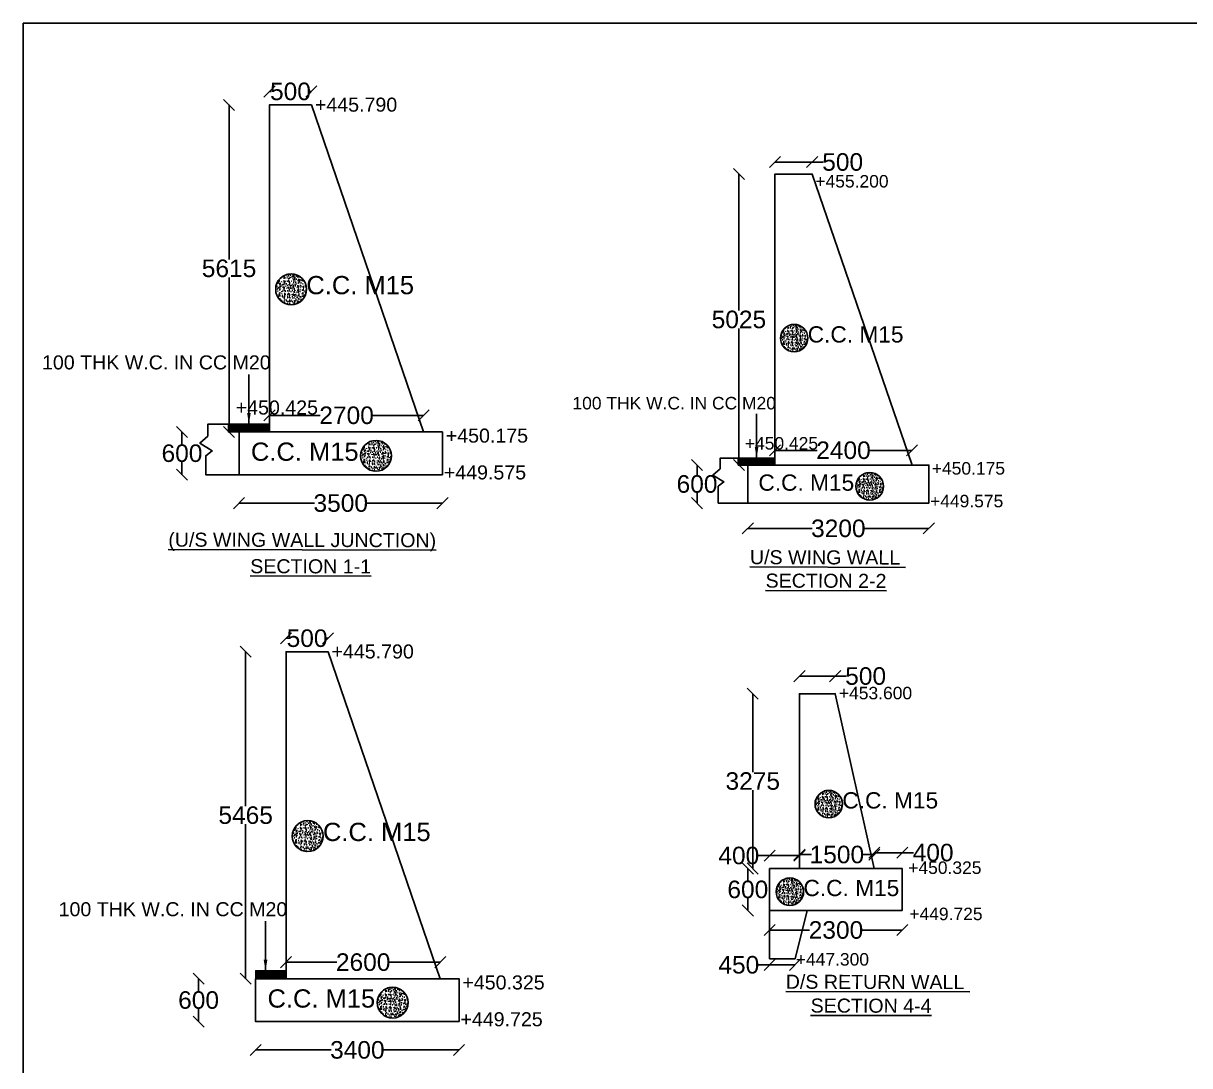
# Model space of a CAD drawing. Header units: millimetres. Extents: x 5124 to 6568637, y 2311 to 91879094.
# Drawn here: x 3810552 to 3820528, y 45948406 to 45957322 of the extents above; entities that cross this region are included whole.
import ezdxf

# ---------------------------------------------------------------- set-up
doc = ezdxf.new("R2010")
doc.units = ezdxf.units.MM
doc.header["$MEASUREMENT"] = 0
doc.layers.add('DRAWING', color=7, linetype='Continuous')
doc.layers.add('TEXT', color=7, linetype='Continuous')
doc.styles.get("Standard").update_dxf_attribs({"font": 'arial.ttf', "height": 150})
doc.dimstyles.get("Standard").update_dxf_attribs({"dimtxt": 200, "dimasz": 110, "dimexe": 0.18, "dimexo": 0.0625, "dimgap": 0.09, "dimtad": 0, "dimtih": 1, "dimtoh": 1, "dimdec": 0, "dimzin": 0, "dimdsep": 46, "dimtxsty": 'Standard', "dimblk": 'OBLIQUE', "dimcen": 0.09, "dimse1": 1, "dimse2": 1, "dimadec": 0, "dimazin": 0, "dimtfac": 1, "dimtdec": 0, "dimtofl": 0, "dimtmove": 0, "dimatfit": 3, "dimfxl": 1, "dimtolj": 1, "dimtzin": 0, "dimarcsym": 0})

# ---------------------------------------------------------------- blocks, each defined once
blk = doc.blocks.new('_Oblique')
at = {"color": 0, "linetype": 'ByBlock', "lineweight": -2}
blk.add_line((-0.5, -0.5), (0.5, 0.5), dxfattribs=at)
blk = doc.blocks.new('*D77')
at = {"layer": 'Defpoints', "color": 0, "transparency": 16777216}
for p in [(3812397, 45953460.5), (3814137, 45953460.5), (3814137, 45953217.5)]:
    blk.add_point(p, dxfattribs=at)
at = {"layer": 'DRAWING', "color": 0, "lineweight": -2, "transparency": 16777216}
for p, q in [((3812397, 45953217.5), (3813043.24015, 45953217.5)), ((3814137, 45953217.5), (3813490.75985, 45953217.5))]:
    blk.add_line(p, q, dxfattribs=at)
at = {"layer": 'DRAWING', "color": 0, "lineweight": -2, "transparency": 16777216, "xscale": 95, "yscale": 95, "zscale": 95, "rotation": 180}
blk.add_blockref('_Oblique', (3812397, 45953217.5), dxfattribs=at)
at = {"layer": 'DRAWING', "color": 0, "lineweight": -2, "transparency": 16777216, "xscale": 95, "yscale": 95, "zscale": 95}
blk.add_blockref('_Oblique', (3814137, 45953217.5), dxfattribs=at)
at = {"layer": 'DRAWING', "color": 0, "transparency": 16777216, "insert": (3813267, 45953217.5), "char_height": 150, "attachment_point": 5}
blk.add_mtext('\\A1;3500', dxfattribs=at)
blk = doc.blocks.new('*D78')
at = {"layer": 'Defpoints', "color": 0, "transparency": 16777216}
for p in [(3813976, 45953968.1), (3812657.5, 45953827), (3813976, 45953827)]:
    blk.add_point(p, dxfattribs=at)
at = {"layer": 'DRAWING', "color": 0, "lineweight": -2, "transparency": 16777216}
for p, q in [((3812657.5, 45953968.1), (3813091.7, 45953968.1)), ((3813976, 45953968.1), (3813541.8, 45953968.1))]:
    blk.add_line(p, q, dxfattribs=at)
at = {"layer": 'DRAWING', "color": 0, "lineweight": -2, "transparency": 16777216, "xscale": 95, "yscale": 95, "zscale": 95, "rotation": 180}
blk.add_blockref('_Oblique', (3812657.5, 45953968.1), dxfattribs=at)
at = {"layer": 'DRAWING', "color": 0, "lineweight": -2, "transparency": 16777216, "xscale": 95, "yscale": 95, "zscale": 95}
blk.add_blockref('_Oblique', (3813976, 45953968.1), dxfattribs=at)
at = {"layer": 'DRAWING', "color": 0, "transparency": 16777216, "insert": (3813316.8, 45953968.1), "char_height": 150, "attachment_point": 5}
blk.add_mtext('\\A1;2700', dxfattribs=at)
blk = doc.blocks.new('*D79')
at = {"layer": 'Defpoints', "color": 0, "transparency": 16777216}
for p in [(3812397, 45953827), (3811909, 45953460.5), (3812397, 45953460.5)]:
    blk.add_point(p, dxfattribs=at)
at = {"layer": 'DRAWING', "color": 0, "lineweight": -2, "transparency": 16777216}
for p, q in [((3811909, 45953827), (3811909, 45953720.4)), ((3811909, 45953460.5), (3811909, 45953567.1))]:
    blk.add_line(p, q, dxfattribs=at)
at = {"layer": 'DRAWING', "color": 0, "lineweight": -2, "transparency": 16777216, "xscale": 95, "yscale": 95, "zscale": 95}
for p, rotation in [((3811909, 45953827), 90), ((3811909, 45953460.5), 270)]:
    blk.add_blockref('_Oblique', p, dxfattribs=dict(at, rotation=rotation))
at = {"layer": 'DRAWING', "color": 0, "transparency": 16777216, "insert": (3811909, 45953643.8), "char_height": 150, "attachment_point": 5}
blk.add_mtext('\\A1;600', dxfattribs=at)
blk = doc.blocks.new('*D80')
at = {"layer": 'Defpoints', "color": 0, "transparency": 16777216}
for p in [(3812311.5, 45956623.5), (3812657.5, 45956623.5), (3812397, 45953827)]:
    blk.add_point(p, dxfattribs=at)
at = {"layer": 'DRAWING', "color": 0, "lineweight": -2, "transparency": 16777216}
for p, q in [((3812311.5, 45956623.5), (3812311.5, 45955301.9)), ((3812311.5, 45953827), (3812311.5, 45955148.6))]:
    blk.add_line(p, q, dxfattribs=at)
at = {"layer": 'DRAWING', "color": 0, "lineweight": -2, "transparency": 16777216, "xscale": 95, "yscale": 95, "zscale": 95}
for p, rotation in [((3812311.5, 45956623.5), 90), ((3812311.5, 45953827), 270)]:
    blk.add_blockref('_Oblique', p, dxfattribs=dict(at, rotation=rotation))
at = {"layer": 'DRAWING', "color": 0, "transparency": 16777216, "insert": (3812311.5, 45955225.2), "char_height": 150, "attachment_point": 5}
blk.add_mtext('\\A1;5615', dxfattribs=at)
blk = doc.blocks.new('*D81')
at = {"layer": 'Defpoints', "color": 0, "transparency": 16777216}
for p in [(3813016, 45956738.5), (3812657.5, 45956623.5), (3813016, 45956623.5)]:
    blk.add_point(p, dxfattribs=at)
at = {"layer": 'DRAWING', "color": 0, "lineweight": -2, "transparency": 16777216}
for p, q in [((3812657.5, 45956738.5), (3812671.2, 45956738.5)), ((3813016, 45956738.5), (3813002.3, 45956738.5))]:
    blk.add_line(p, q, dxfattribs=at)
at = {"layer": 'DRAWING', "color": 0, "lineweight": -2, "transparency": 16777216, "xscale": 95, "yscale": 95, "zscale": 95, "rotation": 180}
blk.add_blockref('_Oblique', (3812657.5, 45956738.5), dxfattribs=at)
at = {"layer": 'DRAWING', "color": 0, "lineweight": -2, "transparency": 16777216, "xscale": 95, "yscale": 95, "zscale": 95}
blk.add_blockref('_Oblique', (3813016, 45956738.5), dxfattribs=at)
at = {"layer": 'DRAWING', "color": 0, "transparency": 16777216, "insert": (3812836.8, 45956738.5), "char_height": 150, "attachment_point": 5}
blk.add_mtext('\\A1;500', dxfattribs=at)
blk = doc.blocks.new('*D82')
at = {"layer": 'Defpoints', "color": 0, "transparency": 16777216}
for p in [(3816748.5, 45953217.5), (3818297, 45953217.5), (3818297, 45953001.2)]:
    blk.add_point(p, dxfattribs=at)
at = {"layer": 'DRAWING', "color": 0, "lineweight": -2, "transparency": 16777216}
for p, q in [((3816748.5, 45953001.2), (3817299, 45953001.2)), ((3818297, 45953001.2), (3817746.5, 45953001.2))]:
    blk.add_line(p, q, dxfattribs=at)
at = {"layer": 'DRAWING', "color": 0, "lineweight": -2, "transparency": 16777216, "xscale": 95, "yscale": 95, "zscale": 95, "rotation": 180}
blk.add_blockref('_Oblique', (3816748.5, 45953001.2), dxfattribs=at)
at = {"layer": 'DRAWING', "color": 0, "lineweight": -2, "transparency": 16777216, "xscale": 95, "yscale": 95, "zscale": 95}
blk.add_blockref('_Oblique', (3818297, 45953001.2), dxfattribs=at)
at = {"layer": 'DRAWING', "color": 0, "transparency": 16777216, "insert": (3817522.8, 45953001.2), "char_height": 150, "attachment_point": 5}
blk.add_mtext('\\A1;3200', dxfattribs=at)
blk = doc.blocks.new('*D83')
at = {"layer": 'Defpoints', "color": 0, "transparency": 16777216}
for p in [(3818153.7, 45953669.2), (3816980.3, 45953543.7), (3818153.7, 45953543.7)]:
    blk.add_point(p, dxfattribs=at)
at = {"layer": 'DRAWING', "color": 0, "lineweight": -2, "transparency": 16777216}
for p, q in [((3816980.3, 45953669.2), (3817341.9, 45953669.2)), ((3818153.7, 45953669.2), (3817792.1, 45953669.2))]:
    blk.add_line(p, q, dxfattribs=at)
at = {"layer": 'DRAWING', "color": 0, "lineweight": -2, "transparency": 16777216, "xscale": 95, "yscale": 95, "zscale": 95, "rotation": 180}
blk.add_blockref('_Oblique', (3816980.3, 45953669.2), dxfattribs=at)
at = {"layer": 'DRAWING', "color": 0, "lineweight": -2, "transparency": 16777216, "xscale": 95, "yscale": 95, "zscale": 95}
blk.add_blockref('_Oblique', (3818153.7, 45953669.2), dxfattribs=at)
at = {"layer": 'DRAWING', "color": 0, "transparency": 16777216, "insert": (3817567, 45953669.2), "char_height": 150, "attachment_point": 5}
blk.add_mtext('\\A1;2400', dxfattribs=at)
blk = doc.blocks.new('*D84')
at = {"layer": 'Defpoints', "color": 0, "transparency": 16777216}
for p in [(3816748.5, 45953543.7), (3816314.2, 45953217.5), (3816748.5, 45953217.5)]:
    blk.add_point(p, dxfattribs=at)
at = {"layer": 'DRAWING', "color": 0, "lineweight": -2, "transparency": 16777216}
for p, q in [((3816314.2, 45953543.7), (3816314.2, 45953457.3)), ((3816314.2, 45953217.5), (3816314.2, 45953303.9))]:
    blk.add_line(p, q, dxfattribs=at)
at = {"layer": 'DRAWING', "color": 0, "lineweight": -2, "transparency": 16777216, "xscale": 95, "yscale": 95, "zscale": 95}
for p, rotation in [((3816314.2, 45953543.7), 90), ((3816314.2, 45953217.5), 270)]:
    blk.add_blockref('_Oblique', p, dxfattribs=dict(at, rotation=rotation))
at = {"layer": 'DRAWING', "color": 0, "transparency": 16777216, "insert": (3816314.2, 45953380.6), "char_height": 150, "attachment_point": 5}
blk.add_mtext('\\A1;600', dxfattribs=at)
blk = doc.blocks.new('*D85')
at = {"layer": 'Defpoints', "color": 0, "transparency": 16777216}
for p in [(3816672.4, 45956032.4), (3816980.3, 45956032.4), (3816748.5, 45953543.7)]:
    blk.add_point(p, dxfattribs=at)
at = {"layer": 'DRAWING', "color": 0, "lineweight": -2, "transparency": 16777216}
for p, q in [((3816672.4, 45956032.4), (3816672.4, 45954864.7)), ((3816672.4, 45953543.7), (3816672.4, 45954711.4))]:
    blk.add_line(p, q, dxfattribs=at)
at = {"layer": 'DRAWING', "color": 0, "lineweight": -2, "transparency": 16777216, "xscale": 95, "yscale": 95, "zscale": 95}
for p, rotation in [((3816672.4, 45956032.4), 90), ((3816672.4, 45953543.7), 270)]:
    blk.add_blockref('_Oblique', p, dxfattribs=dict(at, rotation=rotation))
at = {"layer": 'DRAWING', "color": 0, "transparency": 16777216, "insert": (3816672.4, 45954788), "char_height": 150, "attachment_point": 5}
blk.add_mtext('\\A1;5025', dxfattribs=at)
blk = doc.blocks.new('*D86')
at = {"layer": 'Defpoints', "color": 0, "transparency": 16777216}
for p in [(3817299.4, 45956134.7), (3816980.3, 45956032.4), (3817299.4, 45956032.4)]:
    blk.add_point(p, dxfattribs=at)
at = {"layer": 'DRAWING', "color": 0, "lineweight": -2, "transparency": 16777216}
for p, q in [((3816980.3, 45956134.7), (3817299.4, 45956134.7)), ((3817299.4, 45956134.7), (3817394.4, 45956134.7))]:
    blk.add_line(p, q, dxfattribs=at)
at = {"layer": 'DRAWING', "color": 0, "lineweight": -2, "transparency": 16777216, "xscale": 95, "yscale": 95, "zscale": 95, "rotation": 180}
blk.add_blockref('_Oblique', (3816980.3, 45956134.7), dxfattribs=at)
at = {"layer": 'DRAWING', "color": 0, "lineweight": -2, "transparency": 16777216, "xscale": 95, "yscale": 95, "zscale": 95}
blk.add_blockref('_Oblique', (3817299.4, 45956134.7), dxfattribs=at)
at = {"layer": 'DRAWING', "color": 0, "transparency": 16777216, "insert": (3817559.9, 45956134.7), "char_height": 150, "attachment_point": 5}
blk.add_mtext('\\A1;500', dxfattribs=at)
blk = doc.blocks.new('*D95')
at = {"layer": 'Defpoints', "color": 0, "transparency": 16777216}
for p in [(3812539, 45948783.5), (3814279, 45948783.5), (3814279, 45948540.5)]:
    blk.add_point(p, dxfattribs=at)
at = {"layer": 'DRAWING', "color": 0, "lineweight": -2, "transparency": 16777216}
for p, q in [((3812539, 45948540.5), (3813185.24015, 45948540.5)), ((3814279, 45948540.5), (3813632.75985, 45948540.5))]:
    blk.add_line(p, q, dxfattribs=at)
at = {"layer": 'DRAWING', "color": 0, "lineweight": -2, "transparency": 16777216, "xscale": 95, "yscale": 95, "zscale": 95, "rotation": 180}
blk.add_blockref('_Oblique', (3812539, 45948540.5), dxfattribs=at)
at = {"layer": 'DRAWING', "color": 0, "lineweight": -2, "transparency": 16777216, "xscale": 95, "yscale": 95, "zscale": 95}
blk.add_blockref('_Oblique', (3814279, 45948540.5), dxfattribs=at)
at = {"layer": 'DRAWING', "color": 0, "transparency": 16777216, "insert": (3813409, 45948540.5), "char_height": 150, "attachment_point": 5}
blk.add_mtext('\\A1;3400', dxfattribs=at)
blk = doc.blocks.new('*D96')
at = {"layer": 'Defpoints', "color": 0, "transparency": 16777216}
for p in [(3814118, 45949291.1), (3812799.5, 45949150), (3814118, 45949150)]:
    blk.add_point(p, dxfattribs=at)
at = {"layer": 'DRAWING', "color": 0, "lineweight": -2, "transparency": 16777216}
for p, q in [((3812799.5, 45949291.1), (3813233.7, 45949291.1)), ((3814118, 45949291.1), (3813683.8, 45949291.1))]:
    blk.add_line(p, q, dxfattribs=at)
at = {"layer": 'DRAWING', "color": 0, "lineweight": -2, "transparency": 16777216, "xscale": 95, "yscale": 95, "zscale": 95, "rotation": 180}
blk.add_blockref('_Oblique', (3812799.5, 45949291.1), dxfattribs=at)
at = {"layer": 'DRAWING', "color": 0, "lineweight": -2, "transparency": 16777216, "xscale": 95, "yscale": 95, "zscale": 95}
blk.add_blockref('_Oblique', (3814118, 45949291.1), dxfattribs=at)
at = {"layer": 'DRAWING', "color": 0, "transparency": 16777216, "insert": (3813458.8, 45949291.1), "char_height": 150, "attachment_point": 5}
blk.add_mtext('\\A1;2600', dxfattribs=at)
blk = doc.blocks.new('*D97')
at = {"layer": 'Defpoints', "color": 0, "transparency": 16777216}
for p in [(3812539, 45949150), (3812051, 45948783.5), (3812539, 45948783.5)]:
    blk.add_point(p, dxfattribs=at)
at = {"layer": 'DRAWING', "color": 0, "lineweight": -2, "transparency": 16777216}
for p, q in [((3812051, 45949150), (3812051, 45949043.4)), ((3812051, 45948783.5), (3812051, 45948890.1))]:
    blk.add_line(p, q, dxfattribs=at)
at = {"layer": 'DRAWING', "color": 0, "lineweight": -2, "transparency": 16777216, "xscale": 95, "yscale": 95, "zscale": 95}
for p, rotation in [((3812051, 45949150), 90), ((3812051, 45948783.5), 270)]:
    blk.add_blockref('_Oblique', p, dxfattribs=dict(at, rotation=rotation))
at = {"layer": 'DRAWING', "color": 0, "transparency": 16777216, "insert": (3812051, 45948966.8), "char_height": 150, "attachment_point": 5}
blk.add_mtext('\\A1;600', dxfattribs=at)
blk = doc.blocks.new('*D98')
at = {"layer": 'Defpoints', "color": 0, "transparency": 16777216}
for p in [(3812453.5, 45951946.5), (3812799.5, 45951946.5), (3812539, 45949150)]:
    blk.add_point(p, dxfattribs=at)
at = {"layer": 'DRAWING', "color": 0, "lineweight": -2, "transparency": 16777216}
for p, q in [((3812453.5, 45951946.5), (3812453.5, 45950624.9)), ((3812453.5, 45949150), (3812453.5, 45950471.6))]:
    blk.add_line(p, q, dxfattribs=at)
at = {"layer": 'DRAWING', "color": 0, "lineweight": -2, "transparency": 16777216, "xscale": 95, "yscale": 95, "zscale": 95}
for p, rotation in [((3812453.5, 45951946.5), 90), ((3812453.5, 45949150), 270)]:
    blk.add_blockref('_Oblique', p, dxfattribs=dict(at, rotation=rotation))
at = {"layer": 'DRAWING', "color": 0, "transparency": 16777216, "insert": (3812453.5, 45950548.2), "char_height": 150, "attachment_point": 5}
blk.add_mtext('\\A1;5465', dxfattribs=at)
blk = doc.blocks.new('*D99')
at = {"layer": 'Defpoints', "color": 0, "transparency": 16777216}
for p in [(3813158, 45952061.5), (3812799.5, 45951946.5), (3813158, 45951946.5)]:
    blk.add_point(p, dxfattribs=at)
at = {"layer": 'DRAWING', "color": 0, "lineweight": -2, "transparency": 16777216}
for p, q in [((3812799.5, 45952061.5), (3812813.2, 45952061.5)), ((3813158, 45952061.5), (3813144.3, 45952061.5))]:
    blk.add_line(p, q, dxfattribs=at)
at = {"layer": 'DRAWING', "color": 0, "lineweight": -2, "transparency": 16777216, "xscale": 95, "yscale": 95, "zscale": 95, "rotation": 180}
blk.add_blockref('_Oblique', (3812799.5, 45952061.5), dxfattribs=at)
at = {"layer": 'DRAWING', "color": 0, "lineweight": -2, "transparency": 16777216, "xscale": 95, "yscale": 95, "zscale": 95}
blk.add_blockref('_Oblique', (3813158, 45952061.5), dxfattribs=at)
at = {"layer": 'DRAWING', "color": 0, "transparency": 16777216, "insert": (3812978.8, 45952061.5), "char_height": 150, "attachment_point": 5}
blk.add_mtext('\\A1;500', dxfattribs=at)
blk = doc.blocks.new('*D100')
at = {"layer": 'Defpoints', "color": 0, "transparency": 16777216}
for p in [(3816935, 45949733.5), (3818070, 45949733.5), (3818070, 45949566)]:
    blk.add_point(p, dxfattribs=at)
at = {"layer": 'DRAWING', "color": 0, "lineweight": -2, "transparency": 16777216}
for p, q in [((3816935, 45949566), (3817277.41, 45949566)), ((3818070, 45949566), (3817727.59, 45949566))]:
    blk.add_line(p, q, dxfattribs=at)
at = {"layer": 'DRAWING', "color": 0, "lineweight": -2, "transparency": 16777216, "xscale": 95, "yscale": 95, "zscale": 95, "rotation": 180}
blk.add_blockref('_Oblique', (3816935, 45949566), dxfattribs=at)
at = {"layer": 'DRAWING', "color": 0, "lineweight": -2, "transparency": 16777216, "xscale": 95, "yscale": 95, "zscale": 95}
blk.add_blockref('_Oblique', (3818070, 45949566), dxfattribs=at)
at = {"layer": 'DRAWING', "color": 0, "transparency": 16777216, "insert": (3817502.5, 45949566), "char_height": 150, "attachment_point": 5}
blk.add_mtext('\\A1;2300', dxfattribs=at)
blk = doc.blocks.new('*D101')
at = {"layer": 'Defpoints', "color": 0, "transparency": 16777216}
for p in [(3817830, 45950211.5), (3817190.5, 45950092.5), (3817830, 45950092.5)]:
    blk.add_point(p, dxfattribs=at)
at = {"layer": 'DRAWING', "color": 0, "lineweight": -2, "transparency": 16777216}
for p, q in [((3817190.5, 45950211.5), (3817293.5, 45950211.5)), ((3817830, 45950211.5), (3817727, 45950211.5))]:
    blk.add_line(p, q, dxfattribs=at)
at = {"layer": 'DRAWING', "color": 0, "lineweight": -2, "transparency": 16777216, "xscale": 95, "yscale": 95, "zscale": 95, "rotation": 180}
blk.add_blockref('_Oblique', (3817190.5, 45950211.5), dxfattribs=at)
at = {"layer": 'DRAWING', "color": 0, "lineweight": -2, "transparency": 16777216, "xscale": 95, "yscale": 95, "zscale": 95}
blk.add_blockref('_Oblique', (3817830, 45950211.5), dxfattribs=at)
at = {"layer": 'DRAWING', "color": 0, "transparency": 16777216, "insert": (3817510.2, 45950211.5), "char_height": 150, "attachment_point": 5}
blk.add_mtext('\\A1;1500', dxfattribs=at)
blk = doc.blocks.new('*D102')
at = {"layer": 'Defpoints', "color": 0, "transparency": 16777216}
for p in [(3818070, 45950228), (3817830, 45950092.5), (3818070, 45950092.5)]:
    blk.add_point(p, dxfattribs=at)
at = {"layer": 'DRAWING', "color": 0, "lineweight": -2, "transparency": 16777216}
for p, q in [((3817830, 45950228), (3818070, 45950228)), ((3818070, 45950228), (3818165, 45950228))]:
    blk.add_line(p, q, dxfattribs=at)
at = {"layer": 'DRAWING', "color": 0, "lineweight": -2, "transparency": 16777216, "xscale": 95, "yscale": 95, "zscale": 95, "rotation": 180}
blk.add_blockref('_Oblique', (3817830, 45950228), dxfattribs=at)
at = {"layer": 'DRAWING', "color": 0, "lineweight": -2, "transparency": 16777216, "xscale": 95, "yscale": 95, "zscale": 95}
blk.add_blockref('_Oblique', (3818070, 45950228), dxfattribs=at)
at = {"layer": 'DRAWING', "color": 0, "transparency": 16777216, "insert": (3818333.6, 45950228), "char_height": 150, "attachment_point": 5}
blk.add_mtext('\\A1;400', dxfattribs=at)
blk = doc.blocks.new('*D103')
at = {"layer": 'Defpoints', "color": 0, "transparency": 16777216}
for p in [(3816935, 45950203), (3816935, 45950092.5), (3817190.5, 45950092.5)]:
    blk.add_point(p, dxfattribs=at)
at = {"layer": 'DRAWING', "color": 0, "lineweight": -2, "transparency": 16777216}
for p, q in [((3816935, 45950203), (3816840, 45950203)), ((3817190.5, 45950203), (3816935, 45950203))]:
    blk.add_line(p, q, dxfattribs=at)
at = {"layer": 'DRAWING', "color": 0, "lineweight": -2, "transparency": 16777216, "xscale": 95, "yscale": 95, "zscale": 95, "rotation": 180}
blk.add_blockref('_Oblique', (3816935, 45950203), dxfattribs=at)
at = {"layer": 'DRAWING', "color": 0, "lineweight": -2, "transparency": 16777216, "xscale": 95, "yscale": 95, "zscale": 95}
blk.add_blockref('_Oblique', (3817190.5, 45950203), dxfattribs=at)
at = {"layer": 'DRAWING', "color": 0, "transparency": 16777216, "insert": (3816671.4, 45950203), "char_height": 150, "attachment_point": 5}
blk.add_mtext('\\A1;400', dxfattribs=at)
blk = doc.blocks.new('*D104')
at = {"layer": 'Defpoints', "color": 0, "transparency": 16777216}
for p in [(3816938.5, 45950092.5), (3816748.5, 45949733.5), (3816935, 45949733.5)]:
    blk.add_point(p, dxfattribs=at)
at = {"layer": 'DRAWING', "color": 0, "lineweight": -2, "transparency": 16777216}
for p, q in [((3816748.5, 45950092.5), (3816748.5, 45949989.7)), ((3816748.5, 45949733.5), (3816748.5, 45949836.3))]:
    blk.add_line(p, q, dxfattribs=at)
at = {"layer": 'DRAWING', "color": 0, "lineweight": -2, "transparency": 16777216, "xscale": 95, "yscale": 95, "zscale": 95}
for p, rotation in [((3816748.5, 45950092.5), 90), ((3816748.5, 45949733.5), 270)]:
    blk.add_blockref('_Oblique', p, dxfattribs=dict(at, rotation=rotation))
at = {"layer": 'DRAWING', "color": 0, "transparency": 16777216, "insert": (3816748.5, 45949913), "char_height": 150, "attachment_point": 5}
blk.add_mtext('\\A1;600', dxfattribs=at)
blk = doc.blocks.new('*D105')
at = {"layer": 'Defpoints', "color": 0, "transparency": 16777216}
for p in [(3816791, 45951587.5), (3817190.5, 45951587.5), (3817190.5, 45950092.5)]:
    blk.add_point(p, dxfattribs=at)
at = {"layer": 'DRAWING', "color": 0, "lineweight": -2, "transparency": 16777216}
for p, q in [((3816791, 45951587.5), (3816791, 45950916.7)), ((3816791, 45950092.5), (3816791, 45950763.3))]:
    blk.add_line(p, q, dxfattribs=at)
at = {"layer": 'DRAWING', "color": 0, "lineweight": -2, "transparency": 16777216, "xscale": 95, "yscale": 95, "zscale": 95}
for p, rotation in [((3816791, 45951587.5), 90), ((3816791, 45950092.5), 270)]:
    blk.add_blockref('_Oblique', p, dxfattribs=dict(at, rotation=rotation))
at = {"layer": 'DRAWING', "color": 0, "transparency": 16777216, "insert": (3816791, 45950840), "char_height": 150, "attachment_point": 5}
blk.add_mtext('\\A1;3275', dxfattribs=at)
blk = doc.blocks.new('*D106')
at = {"layer": 'Defpoints', "color": 0, "transparency": 16777216}
for p in [(3817496, 45951738), (3817190.5, 45951587.5), (3817496, 45951587.5)]:
    blk.add_point(p, dxfattribs=at)
at = {"layer": 'DRAWING', "color": 0, "lineweight": -2, "transparency": 16777216}
for p, q in [((3817190.5, 45951738), (3817496, 45951738)), ((3817496, 45951738), (3817591, 45951738))]:
    blk.add_line(p, q, dxfattribs=at)
at = {"layer": 'DRAWING', "color": 0, "lineweight": -2, "transparency": 16777216, "xscale": 95, "yscale": 95, "zscale": 95, "rotation": 180}
blk.add_blockref('_Oblique', (3817190.5, 45951738), dxfattribs=at)
at = {"layer": 'DRAWING', "color": 0, "lineweight": -2, "transparency": 16777216, "xscale": 95, "yscale": 95, "zscale": 95}
blk.add_blockref('_Oblique', (3817496, 45951738), dxfattribs=at)
at = {"layer": 'DRAWING', "color": 0, "transparency": 16777216, "insert": (3817756.5, 45951738), "char_height": 150, "attachment_point": 5}
blk.add_mtext('\\A1;500', dxfattribs=at)
blk = doc.blocks.new('*D107')
at = {"layer": 'Defpoints', "color": 0, "transparency": 16777216}
for p in [(3816935, 45949320.5), (3817152.5, 45949320.5), (3816935, 45949268.5)]:
    blk.add_point(p, dxfattribs=at)
at = {"layer": 'DRAWING', "color": 0, "lineweight": -2, "transparency": 16777216}
for p, q in [((3816935, 45949268.5), (3816840, 45949268.5)), ((3817152.5, 45949268.5), (3816935, 45949268.5))]:
    blk.add_line(p, q, dxfattribs=at)
at = {"layer": 'DRAWING', "color": 0, "lineweight": -2, "transparency": 16777216, "xscale": 95, "yscale": 95, "zscale": 95, "rotation": 180}
blk.add_blockref('_Oblique', (3816935, 45949268.5), dxfattribs=at)
at = {"layer": 'DRAWING', "color": 0, "lineweight": -2, "transparency": 16777216, "xscale": 95, "yscale": 95, "zscale": 95}
blk.add_blockref('_Oblique', (3817152.5, 45949268.5), dxfattribs=at)
at = {"layer": 'DRAWING', "color": 0, "transparency": 16777216, "insert": (3816671.4, 45949268.5), "char_height": 150, "attachment_point": 5}
blk.add_mtext('\\A1;450', dxfattribs=at)

msp = doc.modelspace()

# ---------------------------------------------------------------- hatches: boundary and pattern name
at = {"layer": 'DRAWING'}
h = msp.add_hatch(dxfattribs=at)
h.set_pattern_fill('AR-CONC,_O', color=256, scale=7.806132)
h.set_pattern_definition([(130, (6494064.88, 10077509.815), (-55.99027325, -4.898514193), [5.85459865, -64.40058511]), (185, (6494064.88, 10077509.815), (10.8311116, 58.7171073), [4.68367892, -51.520468085]), (79.5486, (6494060.214, 10077509.407), (-45.15920324, 53.81855746), [4.97564307, -54.73207546]), (133.8158, (6494064.88, 10077525.43), (-83.31023998, -12.92063196), [8.78189797, -96.60087766]), (83.3644, (6494057.94, 10077524.35), (-72.96100014, 76.04092224), [7.46346484, -82.09810008]), (188.8158, (6494064.88, 10077525.43), (-72.96094078, 76.04097923), [7.02551838, -77.28070213]), (159, (6494057.074, 10077521.524), (-46.59534959, -31.42896016), [5.85459865, -64.40058511]), (214, (6494057.074, 10077521.524), (-18.99351484, 56.60616629), [4.68367892, -51.520468085]), (108.5486, (6494053.19, 10077518.905), (-65.588883515, 25.17715479), [4.97564307, -54.73207546]), (142.5, (6494064.88, 10077509.815), (-0.9492143, 25.986132079), [0, -50.895977563, 0, -52.301081238, 0, -51.715621373]), (172.5, (6494064.88, 10077509.815), (-20.535554103, 30.788296991), [0, -29.819422437, 0, -49.725057833, 0, -19.710482108]), (212.5, (6494082.288, 10077509.815), (-41.670881494, -1.760662954), [0, -19.51532882, 0, -60.88782592, 0, -80.793461315]), (222.5, (6494090.094, 10077509.815), (-45.524279432, 7.814326587), [0, -25.369927466, 0, -40.435761315, 0, -57.37506673])])
h.paths.add_polyline_path([(3812710.3, 45955046.7, 1), (3812974.6, 45955046.7, 1)])
h = msp.add_hatch(dxfattribs=at)
h.set_pattern_fill('AR-CONC,_O', color=256, scale=6.947008)
h.set_pattern_definition([(130, (6203278.794, 14025683.227), (-49.82812536, -4.35939611), [5.21025632, -57.31281956]), (185, (6203278.794, 14025683.227), (9.639066845, 52.25485095), [4.16820506, -45.85025565]), (79.5486, (6203274.64, 14025682.863), (-40.189095526, 47.89542312), [4.42803637, -48.70840164]), (133.8158, (6203278.794, 14025697.12), (-74.14132563, -11.49861988), [7.81538449, -85.96922934]), (83.3644, (6203272.616, 14025696.16), (-64.93109696, 67.67205063), [6.64205477, -73.06259079]), (188.8158, (6203278.794, 14025697.12), (-64.93104414, 67.67210134), [6.25230759, -68.77538347]), (159, (6203271.847, 14025693.647), (-41.46718324, -27.96996828), [5.21025632, -57.31281956]), (214, (6203271.847, 14025693.647), (-16.903136624, 50.37623477), [4.16820506, -45.85025565]), (108.5486, (6203268.39, 14025691.316), (-58.37033685, 22.4062208), [4.42803637, -48.70840164]), (142.5, (6203278.794, 14025683.227), (-0.844746174, 23.126164094), [0, -45.294494975, 0, -46.544956492, 0, -46.02393086]), (172.5, (6203278.794, 14025683.227), (-18.275462947, 27.39981488), [0, -26.53757221, 0, -44.25244371, 0, -17.54119629]), (212.5, (6203294.286, 14025683.227), (-37.084689651, -1.566888841), [0, -17.36752108, 0, -54.186665767, 0, -71.901537268]), (222.5, (6203301.233, 14025683.227), (-40.513992357, 6.954301563), [0, -22.577777403, 0, -35.985503676, 0, -51.060511973])])
h.paths.add_polyline_path([(3817027.3, 45954629.1, 1), (3817262.5, 45954629.1, 1)])
h = msp.add_hatch(dxfattribs=at)
h.set_pattern_fill('ANSI31', color=256, style=0)
h.set_pattern_definition([(45, (0, 0), (-0.08838834764832, 0.08838834764832), [])])
h.paths.add_polyline_path([(3812657.5, 45953894), (3812305.5, 45953894), (3812305.5, 45953827), (3812657.5, 45953827)])
h = msp.add_hatch(dxfattribs=at)
h.set_pattern_fill('AR-CONC,_O', color=256, scale=7.806132)
h.set_pattern_definition([(130, (6494790.877, 10076085.323), (-55.99027325, -4.898514193), [5.85459865, -64.40058511]), (185, (6494790.877, 10076085.32), (10.8311116, 58.7171073), [4.68367892, -51.520468085]), (79.5486, (6494786.21, 10076084.914), (-45.15920324, 53.81855746), [4.97564307, -54.73207546]), (133.8158, (6494790.88, 10076100.935), (-83.31023998, -12.92063196), [8.78189797, -96.60087766]), (83.3644, (6494783.934, 10076099.86), (-72.96100014, 76.04092224), [7.46346484, -82.09810008]), (188.8158, (6494790.88, 10076100.935), (-72.96094078, 76.04097923), [7.02551838, -77.28070213]), (159, (6494783.07, 10076097.03), (-46.59534959, -31.42896016), [5.85459865, -64.40058511]), (214, (6494783.07, 10076097.03), (-18.99351484, 56.60616629), [4.68367892, -51.520468085]), (108.5486, (6494779.19, 10076094.41), (-65.588883515, 25.17715479), [4.97564307, -54.73207546]), (142.5, (6494790.877, 10076085.323), (-0.9492143, 25.986132079), [0, -50.895977563, 0, -52.301081238, 0, -51.715621373]), (172.5, (6494790.877, 10076085.323), (-20.535554103, 30.788296991), [0, -29.819422437, 0, -49.725057833, 0, -19.710482108]), (212.5, (6494808.285, 10076085.323), (-41.670881494, -1.760662954), [0, -19.51532882, 0, -60.88782592, 0, -80.793461315]), (222.5, (6494816.09, 10076085.323), (-45.524279432, 7.814326587), [0, -25.369927466, 0, -40.435761315, 0, -57.37506673])])
h.paths.add_polyline_path([(3813436.3, 45953622.2, 1), (3813700.6, 45953622.2, 1)])
h = msp.add_hatch(dxfattribs=at)
h.set_pattern_fill('ANSI31', color=256, scale=0.889943, style=0)
h.set_pattern_definition([(45, (423934.27328, 5057278.65848), (-0.0786605496169, 0.0786605496169), [])])
h.paths.add_polyline_path([(3816667.1, 45953603.3), (3816667.1, 45953543.7), (3816980.3, 45953543.7), (3816980.3, 45953603.3)])
h = msp.add_hatch(dxfattribs=at)
h.set_pattern_fill('AR-CONC,_O', color=256, scale=6.947008)
h.set_pattern_definition([(130, (6203924.89, 14024415.51), (-49.82812536, -4.35939611), [5.21025632, -57.31281956]), (185, (6203924.89, 14024415.51), (9.639066845, 52.25485095), [4.16820506, -45.85025565]), (79.5486, (6203920.738, 14024415.147), (-40.189095526, 47.89542312), [4.42803637, -48.70840164]), (133.8158, (6203924.89, 14024429.404), (-74.14132563, -11.49861988), [7.81538449, -85.96922934]), (83.3644, (6203918.71, 14024428.446), (-64.93109696, 67.67205063), [6.64205477, -73.06259079]), (188.8158, (6203924.89, 14024429.404), (-64.93104414, 67.67210134), [6.25230759, -68.77538347]), (159, (6203917.943, 14024425.93), (-41.46718324, -27.96996828), [5.21025632, -57.31281956]), (214, (6203917.943, 14024425.93), (-16.903136624, 50.37623477), [4.16820506, -45.85025565]), (108.5486, (6203914.487, 14024423.6), (-58.37033685, 22.4062208), [4.42803637, -48.70840164]), (142.5, (6203924.89, 14024415.51), (-0.844746174, 23.126164094), [0, -45.294494975, 0, -46.544956492, 0, -46.02393086]), (172.5, (6203924.89, 14024415.51), (-18.275462947, 27.39981488), [0, -26.53757221, 0, -44.25244371, 0, -17.54119629]), (212.5, (6203940.382, 14024415.51), (-37.084689651, -1.566888841), [0, -17.36752108, 0, -54.186665767, 0, -71.901537268]), (222.5, (6203947.33, 14024415.51), (-40.513992357, 6.954301563), [0, -22.577777403, 0, -35.985503676, 0, -51.060511973])])
h.paths.add_polyline_path([(3817673.4, 45953361.4, 1), (3817908.6, 45953361.4, 1)])
h = msp.add_hatch(dxfattribs=at)
h.set_pattern_fill('AR-CONC,_O', color=256, scale=6.947008)
h.set_pattern_definition([(130, (6203574.97, 14021697.747), (-49.82812536, -4.35939611), [5.21025632, -57.31281956]), (185, (6203574.97, 14021697.747), (9.639066845, 52.25485095), [4.16820506, -45.85025565]), (79.5486, (6203570.816, 14021697.384), (-40.189095526, 47.89542312), [4.42803637, -48.70840164]), (133.8158, (6203574.97, 14021711.64), (-74.14132563, -11.49861988), [7.81538449, -85.96922934]), (83.3644, (6203568.79, 14021710.68), (-64.93109696, 67.67205063), [6.64205477, -73.06259079]), (188.8158, (6203574.97, 14021711.64), (-64.93104414, 67.67210134), [6.25230759, -68.77538347]), (159, (6203568.02, 14021708.168), (-41.46718324, -27.96996828), [5.21025632, -57.31281956]), (214, (6203568.02, 14021708.17), (-16.903136624, 50.37623477), [4.16820506, -45.85025565]), (108.5486, (6203564.566, 14021705.837), (-58.37033685, 22.4062208), [4.42803637, -48.70840164]), (142.5, (6203574.969, 14021697.747), (-0.844746174, 23.126164094), [0, -45.294494975, 0, -46.544956492, 0, -46.02393086]), (172.5, (6203574.969, 14021697.747), (-18.275462947, 27.39981488), [0, -26.53757221, 0, -44.25244371, 0, -17.54119629]), (212.5, (6203590.46, 14021697.747), (-37.084689651, -1.566888841), [0, -17.36752108, 0, -54.186665767, 0, -71.901537268]), (222.5, (6203597.407, 14021697.747), (-40.513992357, 6.954301563), [0, -22.577777403, 0, -35.985503676, 0, -51.060511973])])
h.paths.add_polyline_path([(3817323.5, 45950643.6, 1), (3817558.7, 45950643.6, 1)])
h = msp.add_hatch(dxfattribs=at)
h.set_pattern_fill('AR-CONC,_O', color=256, scale=7.806132)
h.set_pattern_definition([(130, (6494206.88, 10072832.815), (-55.99027325, -4.898514193), [5.85459865, -64.40058511]), (185, (6494206.88, 10072832.815), (10.8311116, 58.7171073), [4.68367892, -51.520468085]), (79.5486, (6494202.214, 10072832.407), (-45.15920324, 53.81855746), [4.97564307, -54.73207546]), (133.8158, (6494206.88, 10072848.43), (-83.31023998, -12.92063196), [8.78189797, -96.60087766]), (83.3644, (6494199.94, 10072847.35), (-72.96100014, 76.04092224), [7.46346484, -82.09810008]), (188.8158, (6494206.88, 10072848.43), (-72.96094078, 76.04097923), [7.02551838, -77.28070213]), (159, (6494199.074, 10072844.524), (-46.59534959, -31.42896016), [5.85459865, -64.40058511]), (214, (6494199.074, 10072844.524), (-18.99351484, 56.60616629), [4.68367892, -51.520468085]), (108.5486, (6494195.19, 10072841.905), (-65.588883515, 25.17715479), [4.97564307, -54.73207546]), (142.5, (6494206.88, 10072832.815), (-0.9492143, 25.986132079), [0, -50.895977563, 0, -52.301081238, 0, -51.715621373]), (172.5, (6494206.88, 10072832.815), (-20.535554103, 30.788296991), [0, -29.819422437, 0, -49.725057833, 0, -19.710482108]), (212.5, (6494224.288, 10072832.815), (-41.670881494, -1.760662954), [0, -19.51532882, 0, -60.88782592, 0, -80.793461315]), (222.5, (6494232.094, 10072832.815), (-45.524279432, 7.814326587), [0, -25.369927466, 0, -40.435761315, 0, -57.37506673])])
h.paths.add_polyline_path([(3812852.3, 45950369.7, 1), (3813116.6, 45950369.7, 1)])
h = msp.add_hatch(dxfattribs=at)
h.set_pattern_fill('AR-CONC,_O', color=256, scale=6.947008)
h.set_pattern_definition([(130, (6203242.47, 14020948.247), (-49.82812536, -4.35939611), [5.21025632, -57.31281956]), (185, (6203242.47, 14020948.247), (9.639066845, 52.25485095), [4.16820506, -45.85025565]), (79.5486, (6203238.316, 14020947.884), (-40.189095526, 47.89542312), [4.42803637, -48.70840164]), (133.8158, (6203242.47, 14020962.14), (-74.14132563, -11.49861988), [7.81538449, -85.96922934]), (83.3644, (6203236.29, 14020961.18), (-64.93109696, 67.67205063), [6.64205477, -73.06259079]), (188.8158, (6203242.47, 14020962.14), (-64.93104414, 67.67210134), [6.25230759, -68.77538347]), (159, (6203235.52, 14020958.668), (-41.46718324, -27.96996828), [5.21025632, -57.31281956]), (214, (6203235.52, 14020958.67), (-16.903136624, 50.37623477), [4.16820506, -45.85025565]), (108.5486, (6203232.066, 14020956.337), (-58.37033685, 22.4062208), [4.42803637, -48.70840164]), (142.5, (6203242.469, 14020948.247), (-0.844746174, 23.126164094), [0, -45.294494975, 0, -46.544956492, 0, -46.02393086]), (172.5, (6203242.469, 14020948.247), (-18.275462947, 27.39981488), [0, -26.53757221, 0, -44.25244371, 0, -17.54119629]), (212.5, (6203257.96, 14020948.247), (-37.084689651, -1.566888841), [0, -17.36752108, 0, -54.186665767, 0, -71.901537268]), (222.5, (6203264.907, 14020948.247), (-40.513992357, 6.954301563), [0, -22.577777403, 0, -35.985503676, 0, -51.060511973])])
h.paths.add_polyline_path([(3816991, 45949894.1, 1), (3817226.2, 45949894.1, 1)])
h = msp.add_hatch(dxfattribs=at)
h.set_pattern_fill('ANSI31', color=256, style=0)
h.set_pattern_definition([(45, (142, -4677), (-0.08838834764832, 0.08838834764832), [])])
h.paths.add_polyline_path([(3812539, 45949217), (3812539, 45949150), (3812799.5, 45949150), (3812799.5, 45949217)])
h = msp.add_hatch(dxfattribs=at)
h.set_pattern_fill('AR-CONC,_O', color=256, scale=7.806132)
h.set_pattern_definition([(130, (6494932.877, 10071408.323), (-55.99027325, -4.898514193), [5.85459865, -64.40058511]), (185, (6494932.877, 10071408.32), (10.8311116, 58.7171073), [4.68367892, -51.520468085]), (79.5486, (6494928.21, 10071407.914), (-45.15920324, 53.81855746), [4.97564307, -54.73207546]), (133.8158, (6494932.88, 10071423.935), (-83.31023998, -12.92063196), [8.78189797, -96.60087766]), (83.3644, (6494925.934, 10071422.86), (-72.96100014, 76.04092224), [7.46346484, -82.09810008]), (188.8158, (6494932.88, 10071423.935), (-72.96094078, 76.04097923), [7.02551838, -77.28070213]), (159, (6494925.07, 10071420.03), (-46.59534959, -31.42896016), [5.85459865, -64.40058511]), (214, (6494925.07, 10071420.03), (-18.99351484, 56.60616629), [4.68367892, -51.520468085]), (108.5486, (6494921.19, 10071417.41), (-65.588883515, 25.17715479), [4.97564307, -54.73207546]), (142.5, (6494932.877, 10071408.323), (-0.9492143, 25.986132079), [0, -50.895977563, 0, -52.301081238, 0, -51.715621373]), (172.5, (6494932.877, 10071408.323), (-20.535554103, 30.788296991), [0, -29.819422437, 0, -49.725057833, 0, -19.710482108]), (212.5, (6494950.285, 10071408.323), (-41.670881494, -1.760662954), [0, -19.51532882, 0, -60.88782592, 0, -80.793461315]), (222.5, (6494958.09, 10071408.323), (-45.524279432, 7.814326587), [0, -25.369927466, 0, -40.435761315, 0, -57.37506673])])
h.paths.add_polyline_path([(3813578.3, 45948945.2, 1), (3813842.6, 45948945.2, 1)])

# ---------------------------------------------------------------- linework, layer by layer
for points in [[(3810552, 45957321.5), (3832613, 45957321.5), (3832613, 45942689.5), (3810552, 45942689.5)], [(3812657.5, 45953827), (3813976, 45953827), (3813016, 45956623.5), (3812657.5, 45956623.5)], [(3816980.3, 45953543.7), (3818153.7, 45953543.7), (3817299.4, 45956032.4), (3816980.3, 45956032.4)], [(3812657.5, 45953827), (3812305.5, 45953827), (3812305.5, 45953894), (3812657.5, 45953894)], [(3812397, 45953827), (3814137, 45953827), (3814137, 45953460.5), (3812397, 45953460.5)], [(3816980.3, 45953543.7), (3816667.1, 45953543.7), (3816667.1, 45953603.3), (3816980.3, 45953603.3)], [(3816748.5, 45953543.7), (3818297, 45953543.7), (3818297, 45953217.5), (3816748.5, 45953217.5)], [(3812799.5, 45949150), (3814118, 45949150), (3813158, 45951946.5), (3812799.5, 45951946.5)], [(3817190.5, 45950092.5), (3817830, 45950092.5), (3817496, 45951587.5), (3817190.5, 45951587.5)], [(3816935, 45950092.5), (3818070, 45950092.5), (3818070, 45949733.5), (3816935, 45949733.5)], [(3812539, 45949150), (3814279, 45949150), (3814279, 45948783.5), (3812539, 45948783.5)]]:
    msp.add_lwpolyline(points, close=True, dxfattribs=at)
for points in [[(3812305.5, 45953894), (3812131.5, 45953894), (3812131.5, 45953790.5), (3812062, 45953731), (3812168, 45953664.5), (3812112.5, 45953623.5), (3812112.5, 45953460.5), (3812397, 45953460.5)], [(3816667.1, 45953603.3), (3816512.2, 45953603.3), (3816512.2, 45953511.2), (3816450.4, 45953458.2), (3816544.7, 45953399), (3816495.3, 45953362.6), (3816495.3, 45953217.5), (3816748.5, 45953217.5)], [(3816935, 45949733.5), (3816935, 45949320.5), (3817152.5, 45949320.5), (3817255, 45949733.5)], [(3812539, 45949217), (3812799.5, 45949217), (3812799.5, 45949150), (3812539, 45949150)]]:
    msp.add_lwpolyline(points, dxfattribs=at)
for centre, radius in [((3812842.5, 45955046.7), 132.2), ((3817144.9, 45954629.1), 117.6), ((3813568.5, 45953622.2), 132.2), ((3817791, 45953361.4), 117.6), ((3817441.1, 45950643.6), 117.6), ((3812984.5, 45950369.7), 132.2), ((3817108.6, 45949894.1), 117.6), ((3813710.5, 45948945.2), 132.2)]:
    msp.add_circle(centre, radius, dxfattribs=at)

# ---------------------------------------------------------------- texts
at = {"layer": 'TEXT'}
for s, height, p in [('+445.790', 120, (3813046.1, 45956566)), ('+455.200', 106.79, (3817326.1, 45955917.3)), (' C.C. M15  ', 156.123, (3812912.1, 45955004.4)), (' C.C. M15  ', 138.94, (3817206.9, 45954591.5)), ('100 THK W.C. IN CC M20', 120, (3810711.6, 45954361.5)), ('+450.425', 120, (3812368.6, 45953975.6)), ('100 THK W.C. IN CC M20', 106.793, (3815248.6, 45954019.4)), ('+450.175', 120, (3814165.3, 45953735.2)), ('+450.425', 106.79, (3816723.2, 45953675.9)), (' C.C. M15  ', 156.123, (3812438.1, 45953579.9)), ('+450.175', 106.79, (3818322.2, 45953461.9)), ('+449.575', 120, (3814148.6, 45953420.5)), (' C.C. M15  ', 138.94, (3816785, 45953323.8)), ('+449.575', 106.79, (3818307.3, 45953181.9)), ('+445.790', 120, (3813188.1, 45951889)), ('+453.600', 106.79, (3817527.6, 45951539.8)), (' C.C. M15  ', 138.94, (3817503.1, 45950606)), (' C.C. M15  ', 156.123, (3813054.1, 45950327.4)), ('+450.325', 106.79, (3818120.8, 45950046.3)), (' C.C. M15  ', 138.94, (3817170.6, 45949856.5)), ('100 THK W.C. IN CC M20', 120, (3810853.6, 45949684.5)), ('+449.725', 106.79, (3818130, 45949650.9)), ('+447.300', 106.79, (3817159, 45949262.4)), ('+450.325', 120, (3814307.3, 45949058.2)), (' C.C. M15  ', 156.123, (3812580.1, 45948902.9)), ('+449.725', 120, (3814290.6, 45948743.5))]:
    msp.add_text(s, height=height, dxfattribs=at).set_placement(p)
for s, p in [('%%U(U/S WING WALL JUNCTION)', (3811791.9, 45952845.7)), ('%%UU/S WING WALL ', (3816766.5, 45952695.6)), ('%%USECTION 1-1', (3812492.7, 45952618.6)), ('%%USECTION 2-2', (3816900.5, 45952495.1)), ('%%UD/S RETURN WALL ', (3817073, 45949064.4)), ('%%USECTION 4-4', (3817285.9, 45948860.6))]:
    msp.add_text(s, height=120, rotation=359.8588, dxfattribs=at).set_placement(p)

# ---------------------------------------------------------------- dimensions: what is measured, and where the dimension line sits
at = {"layer": 'DRAWING'}
for base, p1, p2, text, picture, middle in [((3813016, 45956738.5), (3812657.5, 45956623.5), (3813016, 45956623.5), '500', '*D81', (3812836.8, 45956738.5)), ((3817299.4, 45956134.7), (3816980.3, 45956032.4), (3817299.4, 45956032.4), '500', '*D86', (3817559.9, 45956134.7)), ((3813976, 45953968.1), (3812657.5, 45953827), (3813976, 45953827), '2700', '*D78', (3813316.8, 45953968.1)), ((3818153.7, 45953669.2), (3816980.3, 45953543.7), (3818153.7, 45953543.7), '2400', '*D83', (3817567, 45953669.2)), ((3814137, 45953217.5), (3812397, 45953460.5), (3814137, 45953460.5), '3500', '*D77', (3813267, 45953217.5)), ((3818297, 45953001.2), (3816748.5, 45953217.5), (3818297, 45953217.5), '3200', '*D82', (3817522.8, 45953001.2)), ((3813158, 45952061.5), (3812799.5, 45951946.5), (3813158, 45951946.5), '500', '*D99', (3812978.8, 45952061.5)), ((3817496, 45951738), (3817190.5, 45951587.5), (3817496, 45951587.5), '500', '*D106', (3817756.5, 45951738)), ((3816935, 45950203), (3817190.5, 45950092.5), (3816935, 45950092.5), '400', '*D103', (3816671.4, 45950203)), ((3817830, 45950211.5), (3817190.5, 45950092.5), (3817830, 45950092.5), '1500', '*D101', (3817510.2, 45950211.5)), ((3818070, 45950228), (3817830, 45950092.5), (3818070, 45950092.5), '400', '*D102', (3818333.6, 45950228)), ((3818070, 45949566), (3816935, 45949733.5), (3818070, 45949733.5), '2300', '*D100', (3817502.5, 45949566)), ((3814118, 45949291.1), (3812799.5, 45949150), (3814118, 45949150), '2600', '*D96', (3813458.8, 45949291.1)), ((3816935, 45949268.5), (3817152.5, 45949320.5), (3816935, 45949320.5), '450', '*D107', (3816671.4, 45949268.5)), ((3814279, 45948540.5), (3812539, 45948783.5), (3814279, 45948783.5), '3400', '*D95', (3813409, 45948540.5))]:
    dim = msp.add_linear_dim(base=base, p1=p1, p2=p2, text=text, dimstyle='Standard', override={"dimasz": 95, "dimfxl": 2000, "dimarcsym": 1}, dxfattribs=at)
    dim.commit()
    dim.dimension.update_dxf_attribs({"geometry": picture, "text_midpoint": middle})
for base, p1, p2, text, picture, middle in [((3812311.5, 45956623.5), (3812397, 45953827), (3812657.5, 45956623.5), '5615', '*D80', (3812311.5, 45955225.2)), ((3816672.4, 45956032.4), (3816748.5, 45953543.7), (3816980.3, 45956032.4), '5025', '*D85', (3816672.4, 45954788)), ((3811909, 45953460.5), (3812397, 45953827), (3812397, 45953460.5), '600', '*D79', (3811909, 45953643.8)), ((3816314.2, 45953217.5), (3816748.5, 45953543.7), (3816748.5, 45953217.5), '600', '*D84', (3816314.2, 45953380.6)), ((3812453.5, 45951946.5), (3812539, 45949150), (3812799.5, 45951946.5), '5465', '*D98', (3812453.5, 45950548.2)), ((3816791, 45951587.5), (3817190.5, 45950092.5), (3817190.5, 45951587.5), '3275', '*D105', (3816791, 45950840)), ((3816748.5, 45949733.5), (3816938.5, 45950092.5), (3816935, 45949733.5), '600', '*D104', (3816748.5, 45949913)), ((3812051, 45948783.5), (3812539, 45949150), (3812539, 45948783.5), '600', '*D97', (3812051, 45948966.8))]:
    dim = msp.add_linear_dim(base=base, p1=p1, p2=p2, angle=90, text=text, dimstyle='Standard', override={"dimasz": 95, "dimfxl": 2000, "dimarcsym": 1}, dxfattribs=at)
    dim.commit()
    dim.dimension.update_dxf_attribs({"geometry": picture, "text_midpoint": middle})

# ---------------------------------------------------------------- leaders
for points in [[(3812481.5, 45953894), (3812481.5, 45954319)], [(3816823.7, 45953603.3), (3816823.7, 45953981.5)], [(3812623.5, 45949217), (3812623.5, 45949642)]]:
    msp.add_leader(points, dimstyle='Standard', override={"dimasz": 95, "dimgap": 0.09, "dimtad": 0, "dimfxl": 2000, "dimarcsym": 1}, dxfattribs=at)

doc.saveas('drawing.dxf')
